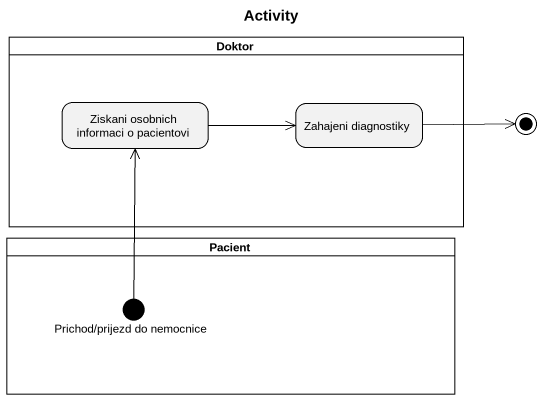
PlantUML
@startuml
title Activity
hide empty description
state Doktor <<partition>> {
  state "Ziskani osobnich informaci o pacientovi" as Ziskani_osobnich_informaci
  state "Zahajeni diagnostiky" as Zahajeni_diagnostiky
}
state final1 <<end>>
state Pacient <<partition>> {
  state "Prichod/prijezd do nemocnice" as Prichod_prijezd_do_nemocnice <<start>>
}
Ziskani_osobnich_informaci -right-> Zahajeni_diagnostiky
Zahajeni_diagnostiky -right-> final1
Prichod_prijezd_do_nemocnice -up-> Ziskani_osobnich_informaci
@enduml
